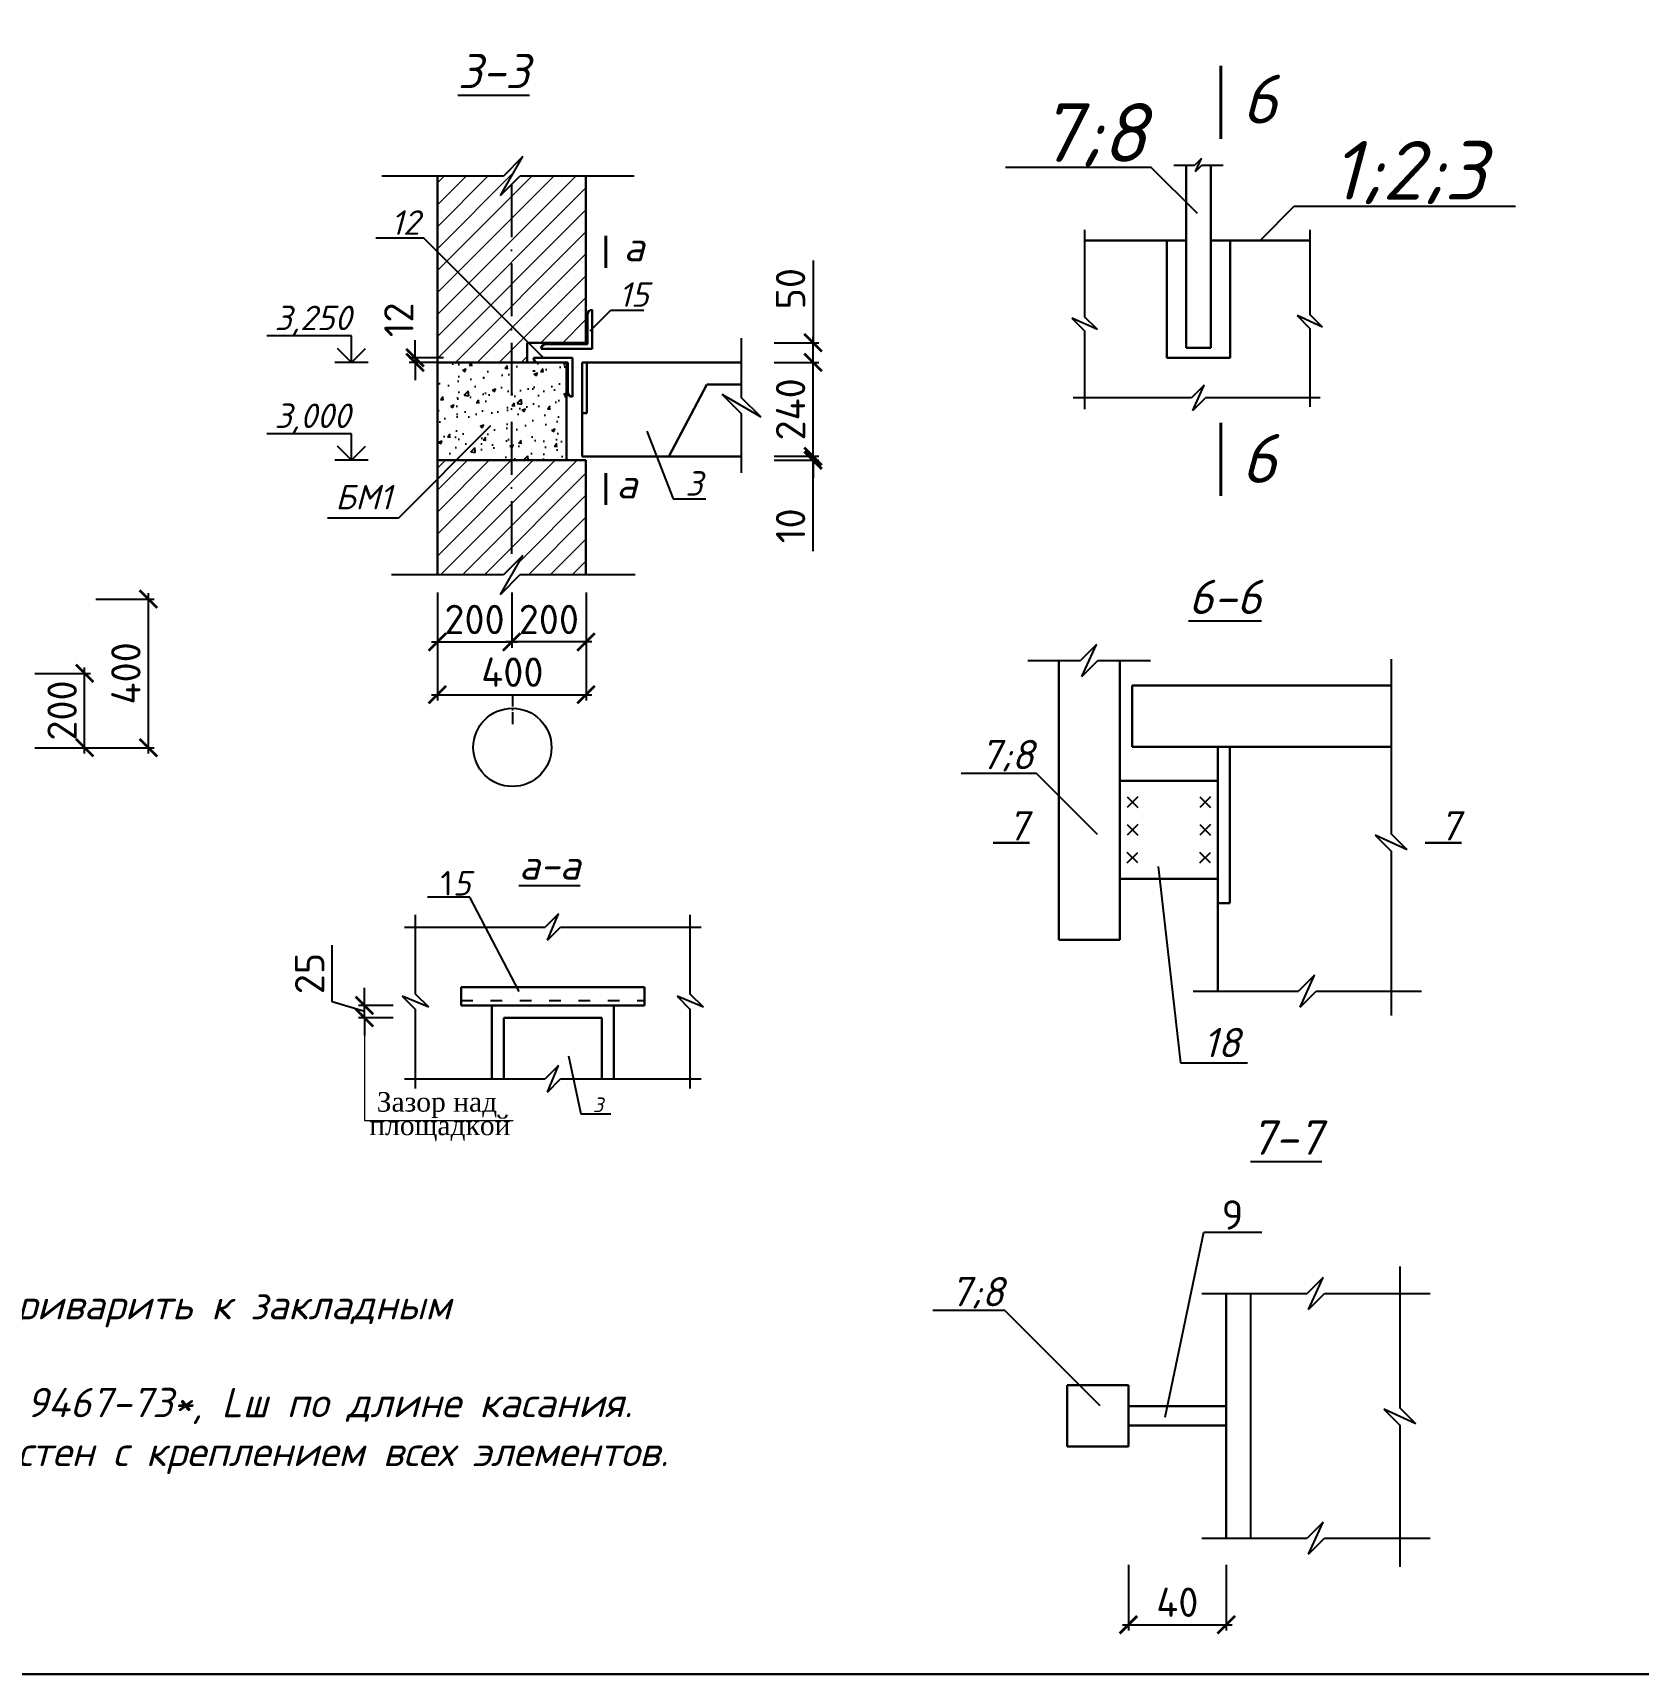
# Model space of a CAD drawing. Header units: millimetres. Extents: x 572274 to 2241483, y -888675 to -304135.
# Drawn here: x 1761207 to 1777623, y -645007 to -628226 of the extents above; entities that cross this region are included whole.
import ezdxf

# ---------------------------------------------------------------- set-up
doc = ezdxf.new("R2010")
doc.units = ezdxf.units.MM
doc.linetypes.add('ACAD_ISO03W100', pattern=[30, 12, -18])
doc.linetypes.add('ACAD_ISO10W100', pattern=[18, 12, -3, 0, -3])
doc.layers.add('Размер', color=150, linetype='Continuous', lineweight=5)
doc.styles.get("Standard").update_dxf_attribs({"font": 'isocpeur.ttf'})
doc.styles.add('style1', font='isocpeui.ttf')
doc.styles.add('WMF-Times New Roman0', font='times.ttf')
doc.dimstyles.new('Copy(2) of ISO-25', dxfattribs={"dimtxt": 300, "dimasz": 180, "dimexe": 60, "dimexo": 0, "dimgap": 80, "dimtad": 1, "dimtxsty": 'Standard', "dimblk": 'ARCHTICK', "dimcen": 150, "dimdle": 60, "dimazin": 0, "dimtfac": 1, "dimtmove": 0, "dimatfit": 3, "dimfxl": 60, "dimarcsym": 0})

# ---------------------------------------------------------------- blocks, each defined once
blk = doc.blocks.new('_ArchTick')
at = {"color": 0, "linetype": 'ByBlock', "const_width": 0.15}
blk.add_lwpolyline([(-0.5, -0.5), (0.5, 0.5)], dxfattribs=at)
blk = doc.blocks.new('*D756')
at = {"layer": 'Defpoints', "color": 0, "lineweight": 25, "ltscale": 2.5, "transparency": 16777216}
for p in [(1765344, -634454), (1766864, -634454), (1766864, -634993)]:
    blk.add_point(p, dxfattribs=at)
at = {"layer": 'Размер', "color": 0, "lineweight": -2, "ltscale": 2.5, "transparency": 16777216}
for p, q in [((1765344, -634454), (1765344, -635053)), ((1766864, -634454), (1766864, -635053)), ((1765284, -634993), (1766924, -634993))]:
    blk.add_line(p, q, dxfattribs=at)
at = {"layer": 'Размер', "color": 0, "lineweight": -2, "ltscale": 2.5, "transparency": 16777216, "xscale": 180, "yscale": 180, "zscale": 180, "rotation": 180}
blk.add_blockref('_ArchTick', (1765344, -634993), dxfattribs=at)
at = {"layer": 'Размер', "color": 0, "lineweight": -2, "ltscale": 2.5, "transparency": 16777216, "xscale": 180, "yscale": 180, "zscale": 180}
blk.add_blockref('_ArchTick', (1766864, -634993), dxfattribs=at)
at = {"layer": 'Размер', "color": 0, "lineweight": 0, "ltscale": 2.5, "transparency": 16777216, "insert": (1766111, -634763), "char_height": 300, "attachment_point": 5}
blk.add_mtext('400', dxfattribs=at)
blk = doc.blocks.new('*D757')
at = {"layer": 'Defpoints', "color": 0, "lineweight": 25, "ltscale": 2.5, "transparency": 16777216}
for p in [(1765344, -633949), (1766104, -633949), (1766104, -634454)]:
    blk.add_point(p, dxfattribs=at)
at = {"layer": 'Размер', "color": 0, "lineweight": -2, "ltscale": 2.5, "transparency": 16777216}
for p, q in [((1765344, -633949), (1765344, -634514)), ((1766104, -633949), (1766104, -634514)), ((1765284, -634454), (1766164, -634454))]:
    blk.add_line(p, q, dxfattribs=at)
at = {"layer": 'Размер', "color": 0, "lineweight": -2, "ltscale": 2.5, "transparency": 16777216, "xscale": 180, "yscale": 180, "zscale": 180, "rotation": 180}
blk.add_blockref('_ArchTick', (1765344, -634454), dxfattribs=at)
at = {"layer": 'Размер', "color": 0, "lineweight": -2, "ltscale": 2.5, "transparency": 16777216, "xscale": 180, "yscale": 180, "zscale": 180}
blk.add_blockref('_ArchTick', (1766104, -634454), dxfattribs=at)
at = {"layer": 'Размер', "color": 0, "lineweight": 0, "ltscale": 2.5, "transparency": 16777216, "insert": (1765724, -634224), "char_height": 300, "attachment_point": 5}
blk.add_mtext('200', dxfattribs=at)
blk = doc.blocks.new('*D758')
at = {"layer": 'Defpoints', "color": 0, "lineweight": 25, "ltscale": 2.5, "transparency": 16777216}
for p in [(1766104, -633949), (1766864, -633949), (1766104, -634454)]:
    blk.add_point(p, dxfattribs=at)
at = {"layer": 'Размер', "color": 0, "lineweight": -2, "ltscale": 2.5, "transparency": 16777216}
for p, q in [((1766104, -633949), (1766104, -634514)), ((1766864, -633949), (1766864, -634514)), ((1766924, -634454), (1766044, -634454))]:
    blk.add_line(p, q, dxfattribs=at)
at = {"layer": 'Размер', "color": 0, "lineweight": -2, "ltscale": 2.5, "transparency": 16777216, "xscale": 180, "yscale": 180, "zscale": 180, "rotation": 180}
blk.add_blockref('_ArchTick', (1766104, -634454), dxfattribs=at)
at = {"layer": 'Размер', "color": 0, "lineweight": -2, "ltscale": 2.5, "transparency": 16777216, "xscale": 180, "yscale": 180, "zscale": 180}
blk.add_blockref('_ArchTick', (1766864, -634454), dxfattribs=at)
at = {"layer": 'Размер', "color": 0, "lineweight": 0, "ltscale": 2.5, "transparency": 16777216, "insert": (1766484, -634224), "char_height": 300, "attachment_point": 5}
blk.add_mtext('200', dxfattribs=at)
blk = doc.blocks.new('*D759')
at = {"layer": 'Defpoints', "color": 0, "lineweight": 25, "ltscale": 2.5, "transparency": 16777216}
for p in [(1765117, -631596), (1765408, -631548), (1765408, -631596)]:
    blk.add_point(p, dxfattribs=at)
at = {"layer": 'Размер', "color": 0, "lineweight": -2, "ltscale": 2.5, "transparency": 16777216}
for p, q in [((1765117, -631548), (1765117, -631368)), ((1765408, -631548), (1765057, -631548)), ((1765408, -631596), (1765057, -631596)), ((1765117, -631548), (1765117, -631596)), ((1765117, -631596), (1765117, -631776))]:
    blk.add_line(p, q, dxfattribs=at)
at = {"layer": 'Размер', "color": 0, "lineweight": -2, "ltscale": 2.5, "transparency": 16777216, "xscale": 180, "yscale": 180, "zscale": 180}
for p, rotation in [((1765117, -631548), 270), ((1765117, -631596), 90)]:
    blk.add_blockref('_ArchTick', p, dxfattribs=dict(at, rotation=rotation))
at = {"layer": 'Размер', "color": 0, "lineweight": 0, "ltscale": 2.5, "transparency": 16777216, "insert": (1764950, -631161), "char_height": 300, "attachment_point": 5, "rotation": 90}
blk.add_mtext('12', dxfattribs=at)
blk = doc.blocks.new('*D760')
at = {"layer": 'Defpoints', "color": 0, "lineweight": 25, "ltscale": 2.5, "transparency": 16777216}
for p in [(1768788, -632556), (1768788, -632596), (1769186, -632556)]:
    blk.add_point(p, dxfattribs=at)
at = {"layer": 'Размер', "color": 0, "lineweight": -2, "ltscale": 2.5, "transparency": 16777216}
for p, q in [((1769186, -632556), (1769186, -632376)), ((1768788, -632556), (1769246, -632556)), ((1768788, -632596), (1769246, -632596)), ((1769186, -632596), (1769186, -632556)), ((1769186, -632596), (1769186, -632556)), ((1769186, -632596), (1769186, -632776)), ((1769186, -633526), (1769186, -632596))]:
    blk.add_line(p, q, dxfattribs=at)
at = {"layer": 'Размер', "color": 0, "lineweight": -2, "ltscale": 2.5, "transparency": 16777216, "xscale": 180, "yscale": 180, "zscale": 180}
for p, rotation in [((1769186, -632556), 270), ((1769186, -632596), 90)]:
    blk.add_blockref('_ArchTick', p, dxfattribs=dict(at, rotation=rotation))
at = {"layer": 'Размер', "color": 0, "lineweight": 0, "ltscale": 2.5, "transparency": 16777216, "insert": (1768956, -633266), "char_height": 300, "attachment_point": 5, "rotation": 90}
blk.add_mtext('10', dxfattribs=at)
blk = doc.blocks.new('*D761')
at = {"layer": 'Defpoints', "color": 0, "lineweight": 25, "ltscale": 2.5, "transparency": 16777216}
for p in [(1768788, -631596), (1769186, -631596), (1768788, -632556)]:
    blk.add_point(p, dxfattribs=at)
at = {"layer": 'Размер', "color": 0, "lineweight": -2, "ltscale": 2.5, "transparency": 16777216}
for p, q in [((1768788, -631596), (1769246, -631596)), ((1769186, -632616), (1769186, -631536)), ((1768788, -632556), (1769246, -632556))]:
    blk.add_line(p, q, dxfattribs=at)
at = {"layer": 'Размер', "color": 0, "lineweight": -2, "ltscale": 2.5, "transparency": 16777216, "xscale": 180, "yscale": 180, "zscale": 180}
for p, rotation in [((1769186, -631596), 90), ((1769186, -632556), 270)]:
    blk.add_blockref('_ArchTick', p, dxfattribs=dict(at, rotation=rotation))
at = {"layer": 'Размер', "color": 0, "lineweight": 0, "ltscale": 2.5, "transparency": 16777216, "insert": (1768956, -632076), "char_height": 300, "attachment_point": 5, "rotation": 90}
blk.add_mtext('240', dxfattribs=at)
blk = doc.blocks.new('*D762')
at = {"layer": 'Defpoints', "color": 0, "lineweight": 25, "ltscale": 2.5, "transparency": 16777216}
for p in [(1768788, -631396), (1769186, -631396), (1768788, -631596)]:
    blk.add_point(p, dxfattribs=at)
at = {"layer": 'Размер', "color": 0, "lineweight": -2, "ltscale": 2.5, "transparency": 16777216}
for p, q in [((1769186, -630553), (1769186, -631396)), ((1768788, -631396), (1769246, -631396)), ((1769186, -631656), (1769186, -631336)), ((1768788, -631596), (1769246, -631596))]:
    blk.add_line(p, q, dxfattribs=at)
at = {"layer": 'Размер', "color": 0, "lineweight": -2, "ltscale": 2.5, "transparency": 16777216, "xscale": 180, "yscale": 180, "zscale": 180}
for p, rotation in [((1769186, -631396), 90), ((1769186, -631596), 270)]:
    blk.add_blockref('_ArchTick', p, dxfattribs=dict(at, rotation=rotation))
at = {"layer": 'Размер', "color": 0, "lineweight": 0, "ltscale": 2.5, "transparency": 16777216, "insert": (1768956, -630843), "char_height": 300, "attachment_point": 5, "rotation": 90}
blk.add_mtext('50', dxfattribs=at)
blk = doc.blocks.new('*D763')
at = {"layer": 'Defpoints', "color": 0, "lineweight": 25, "ltscale": 2.5, "transparency": 16777216}
for p in [(1772411, -643890), (1773411, -643890), (1773411, -644502)]:
    blk.add_point(p, dxfattribs=at)
at = {"layer": 'Размер', "color": 0, "lineweight": -2, "ltscale": 2.5, "transparency": 16777216}
for p, q in [((1772411, -643890), (1772411, -644562)), ((1773411, -643890), (1773411, -644562)), ((1772351, -644502), (1773471, -644502))]:
    blk.add_line(p, q, dxfattribs=at)
at = {"layer": 'Размер', "color": 0, "lineweight": -2, "ltscale": 2.5, "transparency": 16777216, "xscale": 180, "yscale": 180, "zscale": 180, "rotation": 180}
blk.add_blockref('_ArchTick', (1772411, -644502), dxfattribs=at)
at = {"layer": 'Размер', "color": 0, "lineweight": -2, "ltscale": 2.5, "transparency": 16777216, "xscale": 180, "yscale": 180, "zscale": 180}
blk.add_blockref('_ArchTick', (1773411, -644502), dxfattribs=at)
at = {"layer": 'Размер', "color": 0, "lineweight": 0, "ltscale": 2.5, "transparency": 16777216, "insert": (1772911, -644272), "char_height": 300, "attachment_point": 5}
blk.add_mtext('40', dxfattribs=at)
blk = doc.blocks.new('*D764')
at = {"layer": 'Defpoints', "color": 0, "lineweight": 25, "ltscale": 2.5, "transparency": 16777216}
for p in [(1764598, -638171), (1764891, -638171), (1764891, -638296)]:
    blk.add_point(p, dxfattribs=at)
at = {"layer": 'Размер', "color": 0, "lineweight": -2, "ltscale": 2.5, "transparency": 16777216}
for p, q in [((1764268, -638134), (1764268, -637554)), ((1764598, -638171), (1764598, -637991)), ((1764598, -638233), (1764268, -638134)), ((1764891, -638171), (1764538, -638171)), ((1764598, -638296), (1764598, -638171)), ((1764598, -638296), (1764598, -638171)), ((1764891, -638296), (1764538, -638296)), ((1764598, -638296), (1764598, -638476))]:
    blk.add_line(p, q, dxfattribs=at)
at = {"layer": 'Размер', "color": 0, "lineweight": -2, "ltscale": 2.5, "transparency": 16777216, "xscale": 180, "yscale": 180, "zscale": 180}
for p, rotation in [((1764598, -638171), 270), ((1764598, -638296), 90)]:
    blk.add_blockref('_ArchTick', p, dxfattribs=dict(at, rotation=rotation))
at = {"layer": 'Размер', "color": 0, "lineweight": 0, "ltscale": 2.5, "transparency": 16777216, "insert": (1764038, -637844), "char_height": 300, "attachment_point": 5, "rotation": 90}
blk.add_mtext('25', dxfattribs=at)
blk = doc.blocks.new('*D765')
at = {"layer": 'Defpoints', "color": 0, "lineweight": 25, "ltscale": 2.5, "transparency": 16777216}
for p in [(1761853, -634015), (1762389, -634015), (1761737, -635535)]:
    blk.add_point(p, dxfattribs=at)
at = {"layer": 'Размер', "color": 0, "lineweight": -2, "ltscale": 2.5, "transparency": 16777216}
for p, q in [((1762389, -635595), (1762389, -633955)), ((1761853, -634015), (1762449, -634015)), ((1761737, -635535), (1762449, -635535))]:
    blk.add_line(p, q, dxfattribs=at)
at = {"layer": 'Размер', "color": 0, "lineweight": -2, "ltscale": 2.5, "transparency": 16777216, "xscale": 180, "yscale": 180, "zscale": 180}
for p, rotation in [((1762389, -634015), 90), ((1762389, -635535), 270)]:
    blk.add_blockref('_ArchTick', p, dxfattribs=dict(at, rotation=rotation))
at = {"layer": 'Размер', "color": 0, "lineweight": 0, "ltscale": 2.5, "transparency": 16777216, "insert": (1762159, -634775), "char_height": 300, "attachment_point": 5, "rotation": 90}
blk.add_mtext('400', dxfattribs=at)
blk = doc.blocks.new('*D766')
at = {"layer": 'Defpoints', "color": 0, "lineweight": 25, "ltscale": 2.5, "transparency": 16777216}
for p in [(1761229, -634775), (1761737, -634775), (1761229, -635535)]:
    blk.add_point(p, dxfattribs=at)
at = {"layer": 'Размер', "color": 0, "lineweight": -2, "ltscale": 2.5, "transparency": 16777216}
for p, q in [((1761229, -634775), (1761797, -634775)), ((1761737, -635595), (1761737, -634715)), ((1761229, -635535), (1761797, -635535))]:
    blk.add_line(p, q, dxfattribs=at)
at = {"layer": 'Размер', "color": 0, "lineweight": -2, "ltscale": 2.5, "transparency": 16777216, "xscale": 180, "yscale": 180, "zscale": 180}
for p, rotation in [((1761737, -634775), 90), ((1761737, -635535), 270)]:
    blk.add_blockref('_ArchTick', p, dxfattribs=dict(at, rotation=rotation))
at = {"layer": 'Размер', "color": 0, "lineweight": 0, "ltscale": 2.5, "transparency": 16777216, "insert": (1761507, -635155), "char_height": 300, "attachment_point": 5, "rotation": 90}
blk.add_mtext('200', dxfattribs=at)

msp = doc.modelspace()

# ---------------------------------------------------------------- hatches: boundary and pattern name
at = {"lineweight": 15}
h = msp.add_hatch(dxfattribs=at)
h.set_pattern_fill('ANSI31', color=256, scale=50, style=0)
h.set_pattern_definition([(45, (1374414.13, -731749.79), (-112.2532, 112.2532), [])])
h.paths.add_polyline_path([(1766103.878, -629774.031), (1765988.3, -629889.609), (1766219.456, -629492.033), (1766020.668, -629690.821), (1765343.878, -629690.821), (1765343.878, -631596.178), (1766103.878, -631596.178)])
h.paths.add_polyline_path([(1766863.878, -629690.821), (1766187.088, -629690.821), (1766103.878, -629774.031), (1766103.878, -631596.178), (1766263.878, -631596.178), (1766263.878, -631396.178), (1766863.878, -631396.178)])
h.paths.add_polyline_path([(1766103.878, -632596.178), (1765343.878, -632596.178), (1765343.878, -633768.473), (1766020.668, -633768.473), (1766103.878, -633685.263)])
h.paths.add_polyline_path([(1766863.878, -632596.178), (1766103.878, -632596.178), (1766103.878, -633685.263), (1766219.456, -633569.685), (1765988.3, -633967.26), (1766187.088, -633768.473), (1766863.878, -633768.473)])
h = msp.add_hatch()
h.set_pattern_fill('AR-CONC', color=5, scale=2, style=0)
h.set_pattern_definition([(50, (986968.26, -203715.3), (364.36934, -31.87817), [38.1, -419.1]), (355, (986968.26, -203715.3), (-70.48565, 382.11329), [30.48, -335.28]), (100.451, (986998.63, -203717.97), (293.885, 350.23338), [32.38, -356.18]), (46.1842, (986968.26, -203613.7), (542.15808, -84.08466), [57.15, -628.65]), (96.6356, (987013.44, -203620.7), (474.80847, 494.8511), [48.57, -534.27]), (351.184, (986968.26, -203613.7), (474.8092, 494.85024), [45.72, -502.92]), (21, (987019.06, -203639.1), (303.22976, -204.53104), [38.1, -419.1]), (326, (987019.06, -203639.1), (123.60406, 368.37593), [30.48, -335.28]), (71.4514, (987044.33, -203656.15), (426.83298, 163.84572), [32.38, -356.18]), (37.5, (986968.26, -203715.31), (6.177207, 169.110078), [0, -331.216, 0, -340.36, 0, -336.55]), (7.5, (986968.26, -203715.31), (133.639325, 200.36115), [0, -194.056, 0, -323.596, 0, -128.27]), (327.5, (986854.98, -203715.31), (271.18119, -11.457488), [0, -127, 0, -396.24, 0, -525.78]), (317.5, (986804.18, -203715.3), (296.25836, 50.85298), [0, -165.1, 0, -263.144, 0, -373.38])])
h.paths.add_polyline_path([(1765343.878, -631596.178), (1765343.878, -632596.178), (1766103.878, -632596.178), (1766103.878, -631596.178)])
h.paths.add_polyline_path([(1766663.878, -631596.178), (1766103.878, -631596.178), (1766103.878, -632596.178), (1766663.878, -632596.178)])

# ---------------------------------------------------------------- linework, layer by layer
at = {"color": 1, "lineweight": 40}
for p, q in [((1773356.95, -628565.051), (1773356.95, -629311.327)), ((1767066.83, -630628.216), (1767066.83, -630303.105)), ((1773356.95, -632215.07), (1773356.95, -632961.347)), ((1767066.83, -633053.521), (1767066.83, -632728.41))]:
    msp.add_line(p, q, dxfattribs=at)
at = {"color": 5}
for p, q in [((1765988.3, -629889.609), (1766219.456, -629492.033)), ((1766219.456, -629492.033), (1766020.668, -629690.821)), ((1772644.504, -629601.81), (1771155.051, -629601.81)), ((1773115.911, -630073.217), (1772644.504, -629601.81)), ((1772875.676, -629578.074), (1773091.321, -629578.074)), ((1773156.603, -629512.792), (1773091.321, -629578.074)), ((1773097.199, -629643.356), (1773156.603, -629512.792)), ((1773097.199, -629643.356), (1773162.481, -629578.074)), ((1773162.481, -629578.074), (1773378.126, -629578.074)), ((1766020.668, -629690.821), (1764777.061, -629690.821)), ((1765988.3, -629889.609), (1766187.088, -629690.821)), ((1767358.06, -629690.821), (1766187.088, -629690.821)), ((1773758.926, -630347.968), (1774106.801, -630000.093)), ((1774106.801, -630000.093), (1776369.836, -630000.093)), ((1771963.175, -630239.06), (1771963.175, -631130.371)), ((1774265.335, -630239.06), (1774265.335, -631105.966)), ((1765204.058, -630325.251), (1764713.43, -630325.251)), ((1766435.423, -631556.616), (1765204.058, -630325.251)), ((1766906.322, -631273.452), (1767117.897, -631061.878)), ((1767117.897, -631061.878), (1767456.813, -631061.878)), ((1772093.739, -631260.935), (1771963.175, -631130.371)), ((1774395.899, -631236.53), (1774134.77, -631117.722)), ((1774134.77, -631117.722), (1774265.335, -631248.286)), ((1774395.899, -631236.53), (1774265.335, -631105.966)), ((1771832.61, -631142.127), (1771963.175, -631272.691)), ((1772093.739, -631260.935), (1771832.61, -631142.127)), ((1771963.175, -631272.691), (1771963.175, -632072.577)), ((1774265.335, -631248.286), (1774265.335, -632049.574)), ((1764466.749, -631324.848), (1763599.063, -631324.848)), ((1764466.749, -631596.178), (1764322.858, -631452.286)), ((1764466.749, -631596.178), (1764466.749, -631324.848)), ((1764466.749, -631596.178), (1764610.64, -631452.286)), ((1768451.88, -631346.818), (1768451.88, -631952.968)), ((1764637.08, -631596.178), (1764296.417, -631596.178)), ((1768253.093, -631920.6), (1768451.88, -632119.387)), ((1768253.093, -631920.6), (1768650.668, -632151.755)), ((1768650.668, -632151.755), (1768451.88, -631952.968)), ((1773056.357, -631958.583), (1771846.188, -631958.583)), ((1773186.921, -631828.019), (1773056.357, -631958.583)), ((1773068.113, -632089.147), (1773186.921, -631828.019)), ((1773068.113, -632089.147), (1773198.678, -631958.583)), ((1774371.281, -631958.583), (1773198.678, -631958.583)), ((1768451.88, -632119.387), (1768451.88, -632725.537)), ((1765887.991, -632245.683), (1764946.196, -633187.479)), ((1767485.053, -632299.089), (1767753.881, -632990.138)), ((1764466.749, -632324.848), (1763599.063, -632324.848)), ((1764466.749, -632596.178), (1764322.858, -632452.286)), ((1764466.749, -632596.178), (1764466.749, -632324.848)), ((1764466.749, -632596.178), (1764610.64, -632452.286)), ((1764637.08, -632596.178), (1764296.417, -632596.178)), ((1767753.881, -632990.138), (1768090.389, -632990.138)), ((1764946.196, -633187.479), (1764219.352, -633187.479)), ((1765988.3, -633967.26), (1766219.456, -633569.685)), ((1766219.456, -633569.685), (1766020.668, -633768.473)), ((1766020.668, -633768.473), (1764875.743, -633768.473)), ((1765988.3, -633967.26), (1766187.088, -633768.473)), ((1767365.641, -633768.473), (1766187.088, -633768.473)), ((1772083.742, -634479.213), (1771920.536, -634642.418)), ((1771935.232, -634805.624), (1772083.742, -634479.213)), ((1771381.424, -634642.418), (1771920.536, -634642.418)), ((1771935.232, -634805.624), (1772098.437, -634642.418)), ((1772098.437, -634642.418), (1772637.549, -634642.418)), ((1775097.949, -634628.287), (1775097.949, -636416.001)), ((1771471.022, -635797.964), (1770701.831, -635797.964)), ((1772094.83, -636421.772), (1771471.022, -635797.964)), ((1775261.154, -636579.207), (1774934.743, -636430.697)), ((1774934.743, -636430.697), (1775097.949, -636593.902)), ((1775261.154, -636579.207), (1775097.949, -636416.001)), ((1775097.949, -636593.902), (1775097.949, -638273.164)), ((1772714.631, -636750.987), (1772942.468, -638758.29)), ((1765674.601, -637062.311), (1765242.341, -637062.311)), ((1766180.382, -638028.708), (1765674.601, -637062.311)), ((1765119.856, -638053.618), (1765119.856, -637245.554)), ((1766581.649, -637232.718), (1766445.843, -637368.525)), ((1766468.789, -637504.331), (1766581.649, -637232.718)), ((1767930.582, -638053.618), (1767930.582, -637245.554)), ((1765009.205, -637368.525), (1766445.843, -637368.525)), ((1766468.789, -637504.331), (1766604.595, -637368.525)), ((1766604.595, -637368.525), (1768041.234, -637368.525)), ((1774314.607, -637862.352), (1774151.401, -638025.558)), ((1774166.097, -638188.764), (1774314.607, -637862.352)), ((1765255.662, -638189.424), (1764984.05, -638076.565)), ((1764984.05, -638076.565), (1765119.856, -638212.371)), ((1765255.662, -638189.424), (1765119.856, -638053.618)), ((1767794.776, -638076.565), (1767930.582, -638212.371)), ((1768066.388, -638189.424), (1767794.776, -638076.565)), ((1768066.388, -638189.424), (1767930.582, -638053.618)), ((1773073.177, -638025.558), (1774151.401, -638025.558)), ((1774166.097, -638188.764), (1774329.302, -638025.558)), ((1774329.302, -638025.558), (1775407.527, -638025.558)), ((1765119.856, -639020.435), (1765119.856, -638212.371)), ((1767930.582, -639020.435), (1767930.582, -638212.371)), ((1766686.121, -638684.073), (1766812.518, -639277.666)), ((1766581.649, -638784.736), (1766445.843, -638920.542)), ((1766468.789, -639056.348), (1766581.649, -638784.736)), ((1772942.468, -638758.29), (1773628.391, -638758.29)), ((1765009.205, -638920.542), (1766445.843, -638920.542)), ((1766468.789, -639056.348), (1766604.595, -638920.542)), ((1766604.595, -638920.542), (1768041.234, -638920.542)), ((1766812.518, -639277.666), (1767117.776, -639277.666)), ((1772785.936, -642380.14), (1773181.764, -640487.532)), ((1773181.764, -640487.532), (1773774.629, -640487.532)), ((1775185.377, -640837.991), (1775185.377, -642284.906)), ((1774402.035, -640952.45), (1774238.829, -641115.656)), ((1774253.525, -641278.861), (1774402.035, -640952.45)), ((1773160.605, -641115.656), (1774238.829, -641115.656)), ((1774253.525, -641278.861), (1774416.73, -641115.656)), ((1774416.73, -641115.656), (1775494.955, -641115.656)), ((1771148.417, -641288.855), (1770411.027, -641288.855)), ((1772122.022, -642262.46), (1771148.417, -641288.855)), ((1775022.171, -642299.601), (1775185.377, -642462.807)), ((1775348.582, -642448.111), (1775022.171, -642299.601)), ((1775348.582, -642448.111), (1775185.377, -642284.906)), ((1775185.377, -642462.807), (1775185.377, -643909.722)), ((1774402.035, -643452.45), (1774238.829, -643615.656)), ((1774253.525, -643778.861), (1774402.035, -643452.45)), ((1773160.605, -643615.656), (1774238.829, -643615.656)), ((1774253.525, -643778.861), (1774416.73, -643615.656)), ((1774416.73, -643615.656), (1775494.955, -643615.656))]:
    msp.add_line(p, q, dxfattribs=at)
at = {"lineweight": 30}
for p, q in [((1773002.517, -629578.074), (1773002.517, -631447.968)), ((1773252.517, -631447.968), (1773252.517, -629578.074)), ((1765343.878, -629690.821), (1765343.878, -633768.473)), ((1766863.878, -629690.821), (1766863.878, -631396.178)), ((1773002.517, -630347.968), (1771963.175, -630347.968)), ((1772802.517, -630347.968), (1772802.517, -631547.968)), ((1773252.517, -630347.968), (1774265.335, -630347.968)), ((1773452.517, -630347.968), (1773452.517, -631547.968)), ((1766878.02, -631106.32), (1766878.02, -631410.32)), ((1766926.02, -631058.32), (1766926.02, -631458.32)), ((1766863.878, -631396.178), (1766263.878, -631396.178)), ((1766263.878, -631396.178), (1766263.878, -631596.178)), ((1766926.02, -631458.32), (1766406.02, -631458.32)), ((1766454.02, -631410.32), (1766878.02, -631410.32)), ((1773002.517, -631447.968), (1773252.517, -631447.968)), ((1765343.878, -631596.178), (1766663.878, -631596.178)), ((1766326.02, -631548.178), (1766726.02, -631548.178)), ((1766374.02, -631596.178), (1766678.02, -631596.178)), ((1766663.878, -631596.178), (1766663.878, -632596.178)), ((1766678.02, -631900.178), (1766678.02, -631596.178)), ((1766726.02, -631948.178), (1766726.02, -631548.178)), ((1766823.878, -631596.178), (1766823.878, -632556.178)), ((1768451.88, -631596.178), (1766823.878, -631596.178)), ((1766871.878, -631596.178), (1766871.878, -632116.178)), ((1773452.517, -631547.968), (1772802.517, -631547.968)), ((1768097.962, -631823.324), (1767710.865, -632556.178)), ((1768451.88, -631823.324), (1768097.962, -631823.324)), ((1766871.878, -632116.178), (1766823.878, -632116.178)), ((1766863.878, -632596.178), (1765343.878, -632596.178)), ((1766823.878, -632556.178), (1768451.88, -632556.178)), ((1766863.878, -632596.178), (1766863.878, -633768.473)), ((1771698.528, -634642.418), (1771698.528, -637500.558)), ((1772323.528, -637500.558), (1772323.528, -634642.418)), ((1772448.528, -635525.558), (1772448.528, -634900.558)), ((1772448.528, -634900.558), (1775097.949, -634900.558)), ((1772448.528, -635525.558), (1775097.949, -635525.558)), ((1773323.528, -638025.558), (1773323.528, -635525.558)), ((1773448.528, -637125.558), (1773448.528, -635525.558)), ((1772323.528, -635875.558), (1773323.528, -635875.558)), ((1772323.528, -636875.558), (1773323.528, -636875.558)), ((1773323.528, -637125.558), (1773448.528, -637125.558)), ((1771698.528, -637500.558), (1772323.528, -637500.558)), ((1765587.719, -638170.542), (1765587.719, -637983.042)), ((1765587.719, -637983.042), (1767462.719, -637983.042)), ((1767462.719, -638170.542), (1767462.719, -637983.042)), ((1765587.719, -638170.542), (1767462.719, -638170.542)), ((1765900.219, -638920.542), (1765900.219, -638170.542)), ((1767150.219, -638170.542), (1767150.219, -638920.542)), ((1766025.219, -638920.542), (1766025.219, -638295.542)), ((1766025.219, -638295.542), (1767025.219, -638295.542)), ((1767025.219, -638295.542), (1767025.219, -638920.542)), ((1773410.956, -643615.656), (1773410.956, -641115.656)), ((1772410.956, -642053.156), (1771785.956, -642053.156)), ((1771785.956, -642053.156), (1771785.956, -642678.156)), ((1772410.956, -642678.156), (1772410.956, -642053.156)), ((1772410.956, -642265.656), (1773410.956, -642265.656)), ((1772410.956, -642465.656), (1773410.956, -642465.656)), ((1771785.956, -642678.156), (1772410.956, -642678.156))]:
    msp.add_line(p, q, dxfattribs=at)
at = {"color": 1, "linetype": 'ACAD_ISO10W100', "ltscale": 45}
msp.add_line((1766103.878, -629774.031), (1766103.878, -633685.263), dxfattribs=at)
at = {"color": 1, "linetype": 'ACAD_ISO10W100', "ltscale": 10}
msp.add_line((1766111.378, -634993.175), (1766111.378, -635303.033), dxfattribs=at)
at = {"color": 1}
for p, q in [((1772398.107, -636038.683), (1772505.414, -636145.99)), ((1772505.414, -636038.683), (1772398.107, -636145.99)), ((1773141.642, -636038.683), (1773248.949, -636145.99)), ((1773248.949, -636038.683), (1773141.642, -636145.99)), ((1772505.414, -636321.905), (1772398.107, -636429.211)), ((1772398.107, -636321.905), (1772505.414, -636429.211)), ((1773248.949, -636321.905), (1773141.642, -636429.211)), ((1773141.642, -636321.905), (1773248.949, -636429.211)), ((1772505.414, -636712.433), (1772398.107, -636605.126)), ((1772398.107, -636712.433), (1772505.414, -636605.126)), ((1773248.949, -636712.433), (1773141.642, -636605.126)), ((1773141.642, -636712.433), (1773248.949, -636605.126))]:
    msp.add_line(p, q, dxfattribs=at)
at = {"color": 1, "lineweight": 30}
for p, q in [((1771027.512, -636508.419), (1771400.65, -636508.419)), ((1775443.668, -636508.419), (1775816.806, -636508.419))]:
    msp.add_line(p, q, dxfattribs=at)
at = {"color": 5, "linetype": 'ACAD_ISO03W100', "ltscale": 10}
msp.add_line((1765587.719, -638120.542), (1767462.719, -638120.542), dxfattribs=at)
msp.add_line((1773660.956, -643615.656), (1773660.956, -641115.656))
at = {"color": 1, "lineweight": 30}
msp.add_lwpolyline([(1726981.068, -645007.415), (1796481.068, -645007.415), (1796481.068, -616307.415), (1726981.068, -616307.415)], close=True, dxfattribs=at)
at = {"color": 5}
msp.add_circle((1766111.378, -635531.795), 400, dxfattribs=at)
at = {"lineweight": 30}
for centre, start, end in [((1766926.02, -631106.32), 90, 180), ((1766454.02, -631458.32), 90, 180), ((1766374.02, -631548.178), 180, 270), ((1766726.02, -631900.178), 180, 270)]:
    msp.add_arc(centre, 48, start, end, dxfattribs=at)
at = {"layer": 'Размер', "lineweight": 0, "ltscale": 2.5}
for p, q in [((1764597.536, -638420.542), (1764597.536, -639347.373)), ((1764597.536, -639347.373), (1766120.527, -639347.373))]:
    msp.add_line(p, q, dxfattribs=at)

# ---------------------------------------------------------------- texts
at = {"color": 5, "attachment_point": 1}
for s, insert, char_height, width in [('{\\fISOCPEUR|b0|i1|c204|p34;\\L\\C256;3-3}', (1765553.899, -628442.364), 350, 1199.74412), ('{\\fISOCPEUR|b0|i1|c204|p34;\\L\\C256;6-6}', (1773025.88, -633817.857), 350, 5998.72062), ('{\\fISOCPEUR|b0|i1|c204|p34;\\L\\C256;а-а}', (1766178.362, -636582.996), 300, 599.87206), ('{\\fISOCPEUR|b0|i1|c204|p34;\\L\\C256;7-7}', (1773660.352, -639346.421), 350, 900.94362)]:
    msp.add_mtext(s, dxfattribs=dict(at, insert=insert, char_height=char_height, width=width))
at = {"color": 1}
for s, insert, char_height, width, attachment_point in [('{\\fISOCPEUR|b0|i1|c204|p34;6}', (1773570.642, -629153.858), 500, 1545.09492, 7), ('{\\fISOCPEUR|b0|i1|c204|p34;а}', (1767247.332, -630261.567), 300, 213.951, 1), ('{\\fISOCPEUR|b0|i1|c204|p34;6}', (1773563.88, -632827.926), 500, 1545.09492, 7), ('{\\fISOCPEUR|b0|i1|c204|p34;а}', (1767173.573, -632686.872), 300, 287.71008, 1), ('{\\fISOCPEUR|b0|i1|c204|p34;7}', (1771172.895, -636484.113), 300, 186.27725, 7), ('{\\fISOCPEUR|b0|i1|c204|p34;7}', (1775589.051, -636484.113), 300, 186.27725, 7)]:
    msp.add_mtext(s, dxfattribs=dict(at, insert=insert, char_height=char_height, width=width, attachment_point=attachment_point))
for s, insert, char_height, width, attachment_point in [('{\\fISOCPEUR|b0|i1|c204|p34;7;8}', (1771494.49, -629591.69), 600, 1545.09492, 7), ('{\\fISOCPEUR|b0|i1|c204|p34;1;2;3}', (1774480.585, -629978.227), 600, 1545.09492, 7), ('{\\fISOCPEUR|b0|i1|c204|p34;12}', (1764867.791, -630040.891), 250, 959.7953, 1), ('{\\fISOCPEUR|b0|i1|c204|p34;15}', (1767198.039, -630777.517), 250, 959.7953, 1), ('{\\fISOCPEUR|b0|i1|c204|p34;3,250}', (1763679.205, -631016.083), 250, 959.7953, 1), ('{\\fISOCPEUR|b0|i1|c204|p34;3,000}', (1763679.205, -632016.083), 250, 959.7953, 1), ('{\\fISOCPEUR|b0|i1|c204|p34;3}', (1767879.381, -632708.443), 250, 959.7953, 1), ('{\\fISOCPEUR|b0|i1|c204|p34;БМ1}', (1764300.973, -632848.635), 250, 959.7953, 1), ('{\\fISOCPEUR|b0|i1|c204|p34;7;8}', (1770894.479, -635778.455), 300, 772.54746, 7), ('1{\\fISOCPEUR|b0|i1|c204|p34;5}', (1765376.143, -637046.369), 250, 386.27373, 7), ('{\\fISOCPEUR|b0|i1|c204|p34;18}', (1773173.936, -638699.962), 300, 772.54746, 7), ('{\\fISOCPEUR|b0|i1|c204|p34;3}', (1766933.992, -639261.725), 150, 386.27373, 7), ('9', (1773365.135, -640462.082), 300, 772.54746, 7), ('{\\fISOCPEUR|b0|i1|c204|p34;7;8}', (1770588.456, -641269.346), 300, 772.54746, 7)]:
    msp.add_mtext(s, dxfattribs=dict(insert=insert, char_height=char_height, width=width, attachment_point=attachment_point))
at = {"insert": (1764648.179, -639559.902), "char_height": 200, "width": 1903.92065, "attachment_point": 7, "line_spacing_factor": 0.72, "style": 'WMF-Times New Roman0'}
msp.add_mtext(' Зазор над площадкой', dxfattribs=at)
at = {"lineweight": 30, "ltscale": 100, "insert": (1749826.228, -641079.946), "char_height": 300, "width": 17476.48018, "attachment_point": 1, "style": 'style1'}
msp.add_mtext('\\pi-600,l600,t600;{\\fISOCPEUR|b0|i1|c204|p34;1.^IЗакладные изделия лестничных маршей и площадок приварить к закладным изделиям Бм-1.\\P2.^IСварку производить электродами типа Э-42А по ГОСТ 9467-73*, }L{\\fISOCPEUR|b0|i1|c204|p34;ш по длине касания.\\P3.^IМонтаж элементов лестницы вести в процессе кладки стен с креплением всех элементов.}', dxfattribs=at)

# ---------------------------------------------------------------- dimensions: what is measured, and where the dimension line sits
at = {"layer": 'Размер', "lineweight": 0, "ltscale": 2.5}
for base, p1, p2, text, picture, middle in [((1769185.823, -631396.178), (1768787.534, -631596.178), (1768787.534, -631396.178), '50', '*D762', (1769185.823, -630843.437)), ((1765117.45, -631596.178), (1765408.298, -631548.178), (1765408.298, -631596.178), '12', '*D759', (1765179.789, -631161.063)), ((1769185.823, -632556.178), (1768787.534, -632596.178), (1768787.534, -632556.178), '10', '*D760', (1769185.823, -633266.408)), ((1761737.45, -634774.859), (1761229.081, -635534.859), (1761229.081, -634774.859), '200', '*D766', (1761737.45, -635154.859))]:
    dim = msp.add_linear_dim(base=base, p1=p1, p2=p2, angle=90, text=text, dimstyle='Copy(2) of ISO-25', override={"dimtmove": 1}, dxfattribs=at)
    dim.commit()
    dim.dimension.update_dxf_attribs({"geometry": picture, "text_midpoint": middle, "dimtype": 160})
for base, p1, p2, text, picture, middle in [((1769185.823, -631596.178), (1768787.534, -632556.178), (1768787.534, -631596.178), '240', '*D761', (1768955.823, -632076.178)), ((1762388.759, -634014.859), (1761737.45, -635534.859), (1761852.872, -634014.859), '400', '*D765', (1762158.759, -634774.859)), ((1764597.536, -638170.542), (1764890.736, -638295.542), (1764890.736, -638170.542), '25', '*D764', (1764037.536, -638054.042))]:
    dim = msp.add_linear_dim(base=base, p1=p1, p2=p2, angle=90, text=text, dimstyle='Copy(2) of ISO-25', override={"dimtmove": 1}, dxfattribs=at)
    dim.commit()
    dim.dimension.update_dxf_attribs({"geometry": picture, "text_midpoint": middle})
for base, p1, p2, text, picture, middle in [((1766103.878, -634454.054), (1765343.878, -633949.348), (1766103.878, -633949.348), '200', '*D757', (1765723.878, -634454.054)), ((1766103.878, -634454.054), (1766863.878, -633949.348), (1766103.878, -633949.348), '200', '*D758', (1766483.878, -634454.054)), ((1766863.878, -634993.175), (1765343.878, -634454.054), (1766863.878, -634454.054), '400', '*D756', (1766111.378, -634993.175))]:
    dim = msp.add_linear_dim(base=base, p1=p1, p2=p2, text=text, dimstyle='Copy(2) of ISO-25', override={"dimtmove": 1}, dxfattribs=at)
    dim.commit()
    dim.dimension.update_dxf_attribs({"geometry": picture, "text_midpoint": middle, "dimtype": 160})
dim = msp.add_linear_dim(base=(1773410.956, -644501.746), p1=(1772410.956, -643889.951), p2=(1773410.956, -643889.951), text='40', dimstyle='Copy(2) of ISO-25', override={"dimtmove": 1}, dxfattribs=at)
dim.commit()
dim.dimension.update_dxf_attribs({"geometry": '*D763', "text_midpoint": (1772910.956, -644271.746)})

doc.saveas('drawing.dxf')
